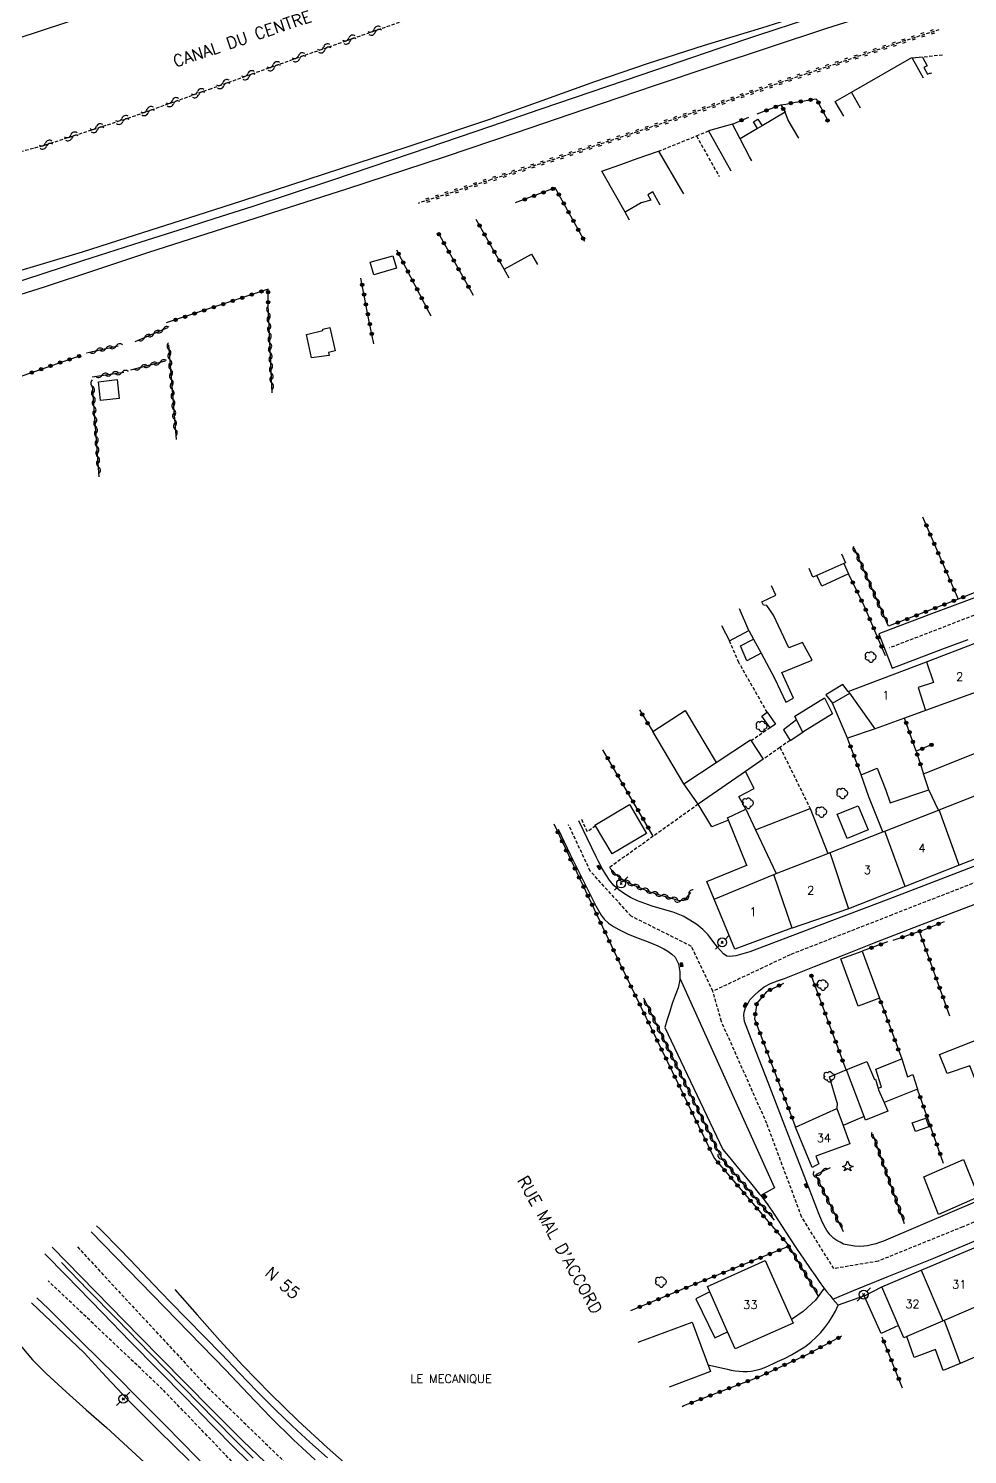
# Model space of a CAD drawing. Header units: millimetres. Extents: x 132999 to 134001, y 129000 to 130000.
# Drawn here: x 133142.1 to 133282.4, y 129439.9 to 129652.9 of the extents above; entities that cross this region are included whole.
import ezdxf
from ezdxf.enums import TextEntityAlignment as Align

# ---------------------------------------------------------------- set-up
doc = ezdxf.new("R2010")
doc.units = ezdxf.units.MM
doc.linetypes.add('DASHED', pattern=[0.75, 0.5, -0.25])
doc.layers.get('0').update_dxf_attribs({"linetype": 'CONTINUOUS'})
for name, color, linetype in [('W0001', 6, 'DASHED'), ('W0006', 2, 'CONTINUOUS'), ('W0008', 7, 'CONTINUOUS'), ('W0010', 4, 'CONTINUOUS'), ('W0014', 7, 'CONTINUOUS'), ('W0017', 7, 'CONTINUOUS'), ('W0071', 7, 'CONTINUOUS'), ('W0101', 7, 'CONTINUOUS'), ('W0104', 1, 'CONTINUOUS'), ('W0105', 7, 'CONTINUOUS'), ('W0112', 1, 'DASHED'), ('W0211', 2, 'CONTINUOUS'), ('W0214', 2, 'CONTINUOUS'), ('W0220', 5, 'DASHED'), ('W0300', 7, 'CONTINUOUS'), ('W0303', 7, 'CONTINUOUS'), ('W0310', 3, 'CONTINUOUS'), ('W0323', 7, 'CONTINUOUS'), ('W0401', 7, 'CONTINUOUS'), ('W0473', 7, 'CONTINUOUS'), ('W0500', 5, 'DASHED'), ('W0510', 5, 'CONTINUOUS'), ('W0982', 7, 'CONTINUOUS'), ('W0985', 4, 'CONTINUOUS'), ('W0989', 7, 'CONTINUOUS'), ('W0990', 7, 'CONTINUOUS'), ('W0991', 7, 'CONTINUOUS'), ('W1102', 7, 'CONTINUOUS')]:
    doc.layers.add(name, color=color, linetype=linetype)
doc.styles.get("Standard").update_dxf_attribs({"font": 'romans.shx', "width": 0.85})

# ---------------------------------------------------------------- blocks, each defined once
blk = doc.blocks.new('T300')
for p, q in [((-0.8, 0.51), (-0.86, 0.34)), ((-0.86, 0.34), (-0.86, 0.17)), ((-0.86, 0.17), (-0.74, 0.06)), ((-0.69, 0.63), (-0.8, 0.51)), ((-0.8, -0.06), (-0.74, 0.06)), ((-0.74, 0.06), (-0.69, 0.11)), ((-0.57, 0.69), (-0.69, 0.63)), ((-0.46, 0.69), (-0.57, 0.69)), ((-0.29, 0.63), (-0.46, 0.69)), ((-0.29, 0.63), (-0.17, 0.74)), ((-0.23, 0.57), (-0.29, 0.63)), ((-0.17, 0.74), (-0.06, 0.8)), ((-0.06, 0.8), (0.06, 0.8)), ((0.06, 0.8), (0.23, 0.74)), ((0.23, 0.74), (0.34, 0.63)), ((0.34, 0.63), (0.4, 0.51)), ((0.46, 0.46), (0.34, 0.46)), ((0.4, 0.51), (0.4, 0.46)), ((0.57, 0.4), (0.46, 0.46)), ((0.57, 0.4), (0.69, 0.29)), ((0.69, 0.29), (0.74, 0.17)), ((0.74, 0.06), (0.69, -0.17)), ((0.74, 0.17), (0.74, 0.06)), ((-0.8, -0.17), (-0.8, -0.06)), ((-0.8, -0.23), (-0.8, -0.17)), ((-0.74, -0.34), (-0.8, -0.23)), ((-0.69, -0.4), (-0.74, -0.34)), ((-0.51, -0.46), (-0.69, -0.4)), ((-0.4, -0.46), (-0.51, -0.46)), ((-0.4, -0.46), (-0.34, -0.46)), ((-0.34, -0.46), (-0.34, -0.4)), ((-0.34, -0.51), (-0.34, -0.46)), ((-0.29, -0.63), (-0.34, -0.51)), ((-0.17, -0.74), (-0.29, -0.63)), ((-0.06, -0.8), (-0.17, -0.74)), ((0.06, -0.8), (-0.06, -0.8)), ((0.17, -0.74), (0.06, -0.8)), ((0.23, -0.69), (0.17, -0.74)), ((0.29, -0.46), (0.23, -0.46)), ((0.29, -0.63), (0.23, -0.69)), ((0.46, -0.4), (0.29, -0.46)), ((0.34, -0.51), (0.29, -0.63)), ((0.34, -0.51), (0.34, -0.46)), ((0.57, -0.34), (0.46, -0.4)), ((0.63, -0.29), (0.57, -0.34)), ((0.69, -0.17), (0.63, -0.29))]:
    blk.add_line(p, q)
blk = doc.blocks.new('T401')
for p, q in [((-0.3, 0.3), (0, 0.3)), ((-0.3, -0.25), (-0.3, 0.3)), ((-0.3, 0.15), (0, 0.15)), ((-0.3, 0), (0, 0)), ((0, 0.3), (0, -0.25)), ((-0.3, -0.15), (0, -0.15)), ((-0.3, -0.25), (-0.3, -0.3)), ((-0.3, -0.3), (0, -0.3)), ((0, -0.3), (0, -0.25))]:
    blk.add_line(p, q)
blk = doc.blocks.new('T473')
for p, q in [((-0.166667, 0.166667), (0.166667, -0.166667)), ((-0.166667, -0.166667), (0.166667, 0.166667)), ((0.500001, 0.500001), (1.000002, 1.000002)), ((-1.000002, -1.000002), (-0.500001, -0.500001))]:
    blk.add_line(p, q)
blk.add_ellipse((0, 0), major_axis=(0.471405, 0.471405), ratio=1, start_param=5.4977871438, end_param=11.780972451)
blk = doc.blocks.new('T303')
for p, q in [((-0.77, 0), (-0.28, 0.21)), ((-0.28, -0.21), (-0.77, 0)), ((-0.28, 0.21), (0, 0.83)), ((0, 0.83), (0.28, 0.21)), ((0.28, 0.21), (0.83, 0)), ((0.83, 0), (0.28, -0.21)), ((-0.49, -0.63), (-0.28, -0.21)), ((0, -0.35), (-0.49, -0.63)), ((0.56, -0.63), (0, -0.35)), ((0.28, -0.21), (0.56, -0.63))]:
    blk.add_line(p, q)
blk = doc.blocks.new('t323o')
at = {"color": 0, "linetype": 'Continuous'}
for radius in [0.25, 0.15]:
    blk.add_circle((0, 0), radius, dxfattribs=at)
blk = doc.blocks.new('t310o')
at = {"color": 0, "linetype": 'Continuous'}
for centre, start, end in [((-0.5, 0.38), 216.8699, 323.1304), ((0.5, -0.37), 36.8699, 143.1303)]:
    blk.add_arc(centre, 0.625, start, end, dxfattribs=at)
blk = doc.blocks.new('t220o')
at = {"color": 0, "linetype": 'Continuous'}
for p, q in [((-0.25, 0.25), (0.25, 0.25)), ((-0.25, -0.25), (0.25, -0.25))]:
    blk.add_line(p, q, dxfattribs=at)
blk = doc.blocks.new('t500o')
at = {"color": 0, "linetype": 'Continuous'}
for centre, start, end in [((-0.5, 0.625), 216.8699, 323.1301), ((0.5, -0.125), 36.8699, 143.1301), ((0.5, -0.625), 36.8699, 143.1301), ((-0.5, 0.125), 216.8699, 323.1301)]:
    blk.add_arc(centre, 0.625, start, end, dxfattribs=at)

msp = doc.modelspace()

# ---------------------------------------------------------------- linework, layer by layer
at = {"layer": 'W0001'}
for points in [[(133371.4, 129597.35), (133357.99, 129592.93), (133339.47, 129585.73), (133321.03, 129578.82), (133300.24, 129571.32), (133284.82, 129565.77), (133270.79, 129560.37)], [(133384.31, 129563.54), (133387.39, 129553.73), (133393.66, 129540.85), (133397.78, 129530.59), (133399.16, 129523.84), (133387.68, 129519.01), (133373.71, 129513.17), (133359.01, 129506.73), (133344.77, 129501.01), (133329.25, 129494.29), (133314.97, 129488.15), (133298.6, 129480.98), (133281.74, 129473.88), (133269.08, 129468.74), (133262.48, 129467.63), (133257.66, 129475.37), (133252.46, 129489.32), (133245.67, 129504.57), (133244.41, 129509.08)], [(133384.31, 129563.54), (133372.57, 129559.21), (133357.62, 129553.65), (133343.59, 129548.8), (133327.34, 129542.24), (133310.8, 129535.71), (133293.67, 129529.25), (133271.19, 129520.49), (133255.96, 129514.53), (133244.41, 129509.08)], [(133244.41, 129509.08), (133241.2, 129515.78), (133232.19, 129520.29), (133226.08, 129527.02), (133222.84, 129533.93)], [(133149.44, 129470.88), (133168.9, 129449.9), (133180.83, 129438.32), (133192.31, 129428.54), (133204.34, 129419.78), (133219.14, 129410.99), (133236.37, 129404.1), (133251, 129400.64), (133265.7, 129398.95), (133278.73, 129398.93), (133291.57, 129400.65), (133304.94, 129404.19), (133318.17, 129408.01), (133331.63, 129412.88), (133344.14, 129418.3), (133358.28, 129424.93), (133373.15, 129432), (133386.26, 129438.42), (133399.41, 129445.91), (133412.27, 129455.38), (133421.73, 129465.52)], [(133435.68, 129438.39), (133416.85, 129437.93), (133401.22, 129435.07), (133385.8, 129430.55), (133370.75, 129424.34), (133353.95, 129416.98), (133337.53, 129409.79), (133320.55, 129403.26), (133305.23, 129398.5), (133290.02, 129394.95), (133275.74, 129393.84), (133259.85, 129394.37), (133242.09, 129397.31), (133226.23, 129402.36), (133212.29, 129408.81), (133197.94, 129417.82), (133185.97, 129427.02), (133172.5, 129438.84), (133162.16, 129449.6), (133145.06, 129465.81)]]:
    msp.add_lwpolyline(points, dxfattribs=at)
at = {"layer": 'W0006'}
for points in [[(133239.46, 129511.03), (133253.63, 129479.69)], [(133253.63, 129479.69), (133251.55, 129478.56)]]:
    msp.add_lwpolyline(points, dxfattribs=at)
at = {"layer": 'W0008'}
for points in [[(133362.5, 129597.43), (133356.47, 129595.18), (133350.45, 129592.93), (133348.09, 129592.04), (133344.52, 129590.71), (133344.42, 129590.67), (133336.36, 129587.63), (133328.3, 129584.59), (133320.24, 129581.56), (133312.79, 129578.79), (133309.83, 129577.69), (133307.06, 129576.66), (133305.33, 129576.02), (133297.88, 129573.25), (133290.95, 129570.65), (133284.02, 129568.05), (133277.09, 129565.45)], [(133277.09, 129565.45), (133270.91, 129563.14), (133269.18, 129562.49)], [(133269.18, 129562.49), (133271.19, 129557.36)], [(133258.11, 129512.18), (133259.57, 129512.76), (133264.02, 129514.54), (133268.48, 129516.3), (133274.43, 129518.6), (133280.4, 129520.87), (133286.36, 129523.15), (133292.54, 129525.51), (133298.72, 129527.88), (133304.9, 129530.25), (133310.27, 129532.31), (133315.63, 129534.37), (133321, 129536.44), (133329.1, 129539.61), (133337.19, 129542.78), (133345.3, 129545.93), (133350.54, 129547.91), (133355.78, 129549.88), (133361.02, 129551.86), (133367.48, 129554.34), (133373.94, 129556.83), (133380.4, 129559.32)], [(133221.3, 129533.29), (133221.3, 129533.29), (133223.09, 129529.53), (133226.92, 129521.82)], [(133392.71, 129523.56), (133386.53, 129521), (133380.35, 129518.45), (133374.17, 129515.88), (133361.96, 129510.73), (133349.77, 129505.52), (133337.58, 129500.32), (133325.99, 129495.48), (133314.39, 129490.63), (133302.81, 129485.77), (133291.84, 129481.11), (133280.88, 129476.44), (133269.92, 129471.76), (133269.32, 129471.56), (133268.73, 129471.36), (133268.12, 129471.19), (133267.53, 129471.06), (133266.94, 129470.97), (133266.35, 129470.92), (133265.54, 129470.99), (133264.73, 129471.15), (133263.92, 129471.31)], [(133226.92, 129521.82), (133227.31, 129521.13), (133227.7, 129520.45), (133228.17, 129519.83), (133228.82, 129519.24), (133229.57, 129518.75), (133230.33, 129518.29), (133231.62, 129517.65), (133232.98, 129517.13), (133234.33, 129516.6), (133235.25, 129516.24), (133236.18, 129515.87), (133237.06, 129515.43), (133237.68, 129515.06), (133238.28, 129514.64), (133238.77, 129514.15), (133239.25, 129513.15), (133239.45, 129511.97), (133239.46, 129511.03), (133239.46, 129510.79), (133239.23, 129509.6), (133238.78, 129508.42), (133238.34, 129507.23), (133237.96, 129506.04), (133237.59, 129504.85), (133237.21, 129503.66)], [(133249.94, 129507.8), (133250.62, 129508.48), (133251.3, 129509.16), (133252.04, 129509.75), (133253.02, 129510.24), (133254.07, 129510.62), (133255.12, 129510.99)], [(133255.12, 129510.99), (133258.08, 129512.17)], [(133237.21, 129503.66), (133245.88, 129485.44)], [(133245.88, 129485.44), (133246.93, 129484.18), (133247.98, 129482.91), (133249.03, 129481.65), (133250.21, 129480.21), (133251.39, 129478.76), (133251.55, 129478.56), (133252.52, 129477.29), (133253.66, 129475.62), (133254.74, 129473.92), (133255.84, 129472.22), (133256.9, 129470.64), (133257.97, 129469.06), (133259.05, 129467.49), (133259.67, 129466.59), (133260.29, 129465.7), (133260.93, 129464.81), (133261.39, 129464.23), (133261.86, 129463.65), (133262.33, 129463.07)], [(133184.98, 129439.05), (133181.71, 129442.05), (133178.28, 129445.45), (133174.96, 129448.95), (133171.64, 129452.44), (133151.49, 129473.11)], [(133177.08, 129436.85), (133173.21, 129440.58), (133169.44, 129444.41), (133165.68, 129448.26), (133161.5, 129452.5), (133157.33, 129456.75), (133153.17, 129461.01), (133147.75, 129466.59), (133144.58, 129469.85)], [(133145.65, 129470.83), (133152.12, 129464.22), (133158.72, 129457.49), (133165.32, 129450.75), (133169.73, 129446.33), (133174.14, 129441.92), (133178.65, 129437.62)], [(133143.39, 129463.28), (133145.1, 129461.63), (133150.12, 129456.67), (133155.15, 129451.7), (133158.58, 129448.24), (133162, 129444.77), (133165.43, 129441.32), (133168.5, 129438.18)]]:
    msp.add_lwpolyline(points, dxfattribs=at)
at = {"layer": 'W0010'}
for points in [[(133186.83, 129439.36), (133184.18, 129441.71), (133181.58, 129444.12), (133179.02, 129446.56), (133176.3, 129449.3), (133173.62, 129452.08), (133170.95, 129454.86), (133168.39, 129457.47), (133165.83, 129460.08), (133163.28, 129462.69), (133160.8, 129465.28), (133158.34, 129467.88), (133155.86, 129470.46), (133152.82, 129473.53), (133152.31, 129474.02)], [(133147.07, 129468.53), (133147.07, 129468.53), (133151.02, 129464.49), (133155.37, 129460.05), (133160.28, 129455.01), (133165.2, 129449.96), (133170.14, 129444.95), (133172.92, 129442.12), (133175.71, 129439.3)]]:
    msp.add_lwpolyline(points, dxfattribs=at)
at = {"layer": 'W0014'}
for points in [[(133378.39, 129564.25), (133360.85, 129557.6), (133343.3, 129550.95), (133325.78, 129544.24), (133310.87, 129538.44), (133295.98, 129532.6), (133281.07, 129526.81), (133270.69, 129522.84), (133260.3, 129518.9), (133249.9, 129514.96), (133247.82, 129514.35)], [(133271.19, 129557.36), (133274.98, 129558.79), (133278.77, 129560.22), (133282.55, 129561.65)], [(133226.97, 129529.15), (133224.38, 129534.56)], [(133247.82, 129514.35), (133247.36, 129514.32), (133246.91, 129514.28), (133246.49, 129514.33), (133245.97, 129514.65), (133245.53, 129515.15), (133245.1, 129515.66), (133244.37, 129516.55), (133243.68, 129517.48), (133242.92, 129518.32), (133241.99, 129519.06), (133240.98, 129519.7), (133239.94, 129520.27), (133238.45, 129520.87), (133236.89, 129521.32), (133235.35, 129521.81), (133234.24, 129522.19), (133233.13, 129522.6), (133232.08, 129523.1), (133231.2, 129523.62), (133230.37, 129524.22), (133229.61, 129524.89), (133228.96, 129525.68), (133228.39, 129526.54), (133227.87, 129527.43), (133227.56, 129528), (133227.27, 129528.57), (133226.97, 129529.15)], [(133263.92, 129471.31), (133263.42, 129471.57), (133262.92, 129471.84), (133262.46, 129472.15), (133261.92, 129472.7), (133261.45, 129473.34), (133261.04, 129474.01), (133260.61, 129474.86), (133260.27, 129475.74), (133259.92, 129476.63), (133258.08, 129481.39), (133256.23, 129486.15), (133254.39, 129490.91), (133252.64, 129495.46), (133250.89, 129500.01), (133249.14, 129504.56), (133249.09, 129505.02), (133249.04, 129505.49), (133249.06, 129505.94), (133249.26, 129506.58), (133249.6, 129507.19), (133249.94, 129507.8)], [(133262.33, 129463.07), (133263.88, 129463.71), (133265.43, 129464.35), (133266.99, 129464.99), (133270.47, 129466.4), (133273.95, 129467.8), (133277.43, 129469.21), (133284.05, 129471.97)], [(133267.04, 129463.56), (133263.12, 129462.17), (133262.33, 129463.07)]]:
    msp.add_lwpolyline(points, dxfattribs=at)
at = {"layer": 'W0017'}
for points in [[(133261.02, 129464.7), (133259.76, 129462.93), (133257.9, 129461.21), (133256.15, 129460.02)], [(133243.67, 129453.28), (133246.57, 129452.61), (133247.15, 129452.47), (133247.75, 129452.36), (133248.35, 129452.29), (133248.95, 129452.26), (133249.55, 129452.27), (133250.14, 129452.32), (133250.81, 129452.44), (133251.48, 129452.63), (133252.14, 129452.87), (133252.79, 129453.15), (133253.44, 129453.44), (133254.07, 129453.74), (133255.12, 129454.23), (133256.15, 129454.76), (133257.17, 129455.34), (133258.15, 129455.97), (133259.06, 129456.66), (133259.9, 129457.42), (133260.55, 129458.11), (133261.15, 129458.85), (133261.72, 129459.63), (133262.24, 129460.45), (133262.71, 129461.3), (133263.12, 129462.17)]]:
    msp.add_lwpolyline(points, dxfattribs=at)
at = {"layer": 'W0071'}
for points in [[(133276.17, 129660.28), (133276.17, 129660.28), (133258.71, 129654.37), (133258.71, 129654.37), (133251.09, 129651.89), (133245.27, 129649.92), (133239.45, 129647.92), (133233.64, 129645.93), (133226.16, 129643.38), (133218.67, 129640.84), (133211.19, 129638.29), (133199.31, 129634.26), (133187.43, 129630.23), (133175.52, 129626.29), (133169.98, 129624.52), (133164.44, 129622.76), (133158.9, 129621.01), (133150.22, 129618.2), (133141.54, 129615.38), (133132.82, 129612.72), (133127.92, 129611.35), (133123, 129610.02), (133118.09, 129608.69)], [(133119.13, 129606.84), (133124.99, 129608.49), (133130.86, 129610.15), (133136.7, 129611.87), (133144.53, 129614.34), (133152.32, 129616.91), (133160.11, 129619.48), (133174.9, 129624.23), (133189.7, 129628.96), (133204.46, 129633.79), (133214.88, 129637.31), (133225.29, 129640.88), (133235.7, 129644.42), (133244.27, 129647.28), (133252.86, 129650.12), (133261.43, 129652.98), (133261.43, 129652.98), (133276.82, 129657.85), (133276.82, 129657.85)]]:
    msp.add_lwpolyline(points, dxfattribs=at)
at = {"layer": 'W0101'}
for points in [[(133276.3, 129558.31), (133283.82, 129561.16)], [(133264.64, 129553.88), (133276.3, 129558.31)], [(133268.63, 129548.29), (133264.85, 129553.59), (133264.64, 129553.88)], [(133285.96, 129554.56), (133276.15, 129551.01)], [(133276.15, 129551.01), (133273.05, 129549.89), (133268.63, 129548.29)], [(133278.23, 129536.19), (133285.17, 129538.9), (133286.32, 129539.34)], [(133270.12, 129533.01), (133278.1, 129536.14), (133278.23, 129536.19)], [(133261.87, 129529.79), (133261.83, 129529.77), (133269.78, 129532.88), (133270.12, 129533.01)], [(133253.5, 129526.53), (133253.5, 129526.53), (133253.85, 129526.67), (133261.57, 129529.67), (133261.87, 129529.79)], [(133289.26, 129531.06), (133289.16, 129531.02), (133281.22, 129527.9)], [(133281.22, 129527.9), (133273.13, 129524.73)], [(133244.58, 129522.84), (133253.5, 129526.53)], [(133273.13, 129524.73), (133264.65, 129521.4), (133264.65, 129521.4)], [(133256.26, 129518.52), (133256.15, 129518.48), (133256.14, 129518.51), (133247.69, 129515.35), (133244.58, 129522.84)], [(133264.65, 129521.4), (133264.66, 129521.4), (133256.26, 129518.52)], [(133259.22, 129482.75), (133256.76, 129488.79), (133262.92, 129491.57), (133263.86, 129489.04), (133264.87, 129486.3), (133259.8, 129484.42), (133260.23, 129483.27)], [(133260.23, 129483.27), (133259.22, 129482.75)], [(133275.53, 129467.39), (133283.46, 129470.74)], [(133269.66, 129464.9), (133275.53, 129467.39)], [(133278.78, 129459.82), (133278.7, 129459.79), (133273.36, 129457.49), (133272.92, 129457.31), (133272.14, 129459.12), (133269.66, 129464.9)], [(133286.93, 129463.32), (133278.94, 129459.89), (133278.78, 129459.82)]]:
    msp.add_lwpolyline(points, dxfattribs=at)
msp.add_lwpolyline([(133252.23, 129468.83), (133256.4, 129459.48), (133247.75, 129455.63), (133246.6, 129458.2), (133243.96, 129464.15), (133243.59, 129464.98)], close=True, dxfattribs=at)
at = {"layer": 'W0104'}
for points in [[(133263.96, 129639.81), (133262.69, 129642.03), (133265.1, 129643.41), (133274.12, 129648.57), (133274.18, 129648.48), (133275.84, 129645.56)], [(133275.75, 129648.62), (133274.18, 129648.48)], [(133275.75, 129648.62), (133276.41, 129647.35), (133275.94, 129647.11), (133276.48, 129646.07), (133276.92, 129646.3), (133277.01, 129646.13)], [(133266.44, 129641.01), (133265.1, 129643.41)], [(133257.22, 129636.55), (133255.65, 129639.24), (133255.72, 129639.06), (133255.21, 129640.4), (133251.75, 129638.38), (133251.07, 129637.98), (133248.46, 129636.45)], [(133250.22, 129633.16), (133249.88, 129633.76), (133248.46, 129636.45), (133247.32, 129638.6), (133243.74, 129637.62), (133247.08, 129631.64)], [(133236.5, 129626.52), (133235.43, 129628.51), (133234.67, 129628.08), (133235.12, 129627.28), (133233.67, 129626.85), (133233.67, 129626.85), (133231.27, 129625.49), (133230.04, 129627.65), (133230.04, 129627.65), (133227.8, 129631.62), (133230.67, 129632.62), (133233.07, 129633.47), (133236.28, 129634.57), (133239.73, 129628.73), (133240.02, 129628.22)], [(133213.96, 129615.61), (133213.22, 129616.94), (133217.3, 129619.21), (133218.17, 129617.65)], [(133263.62, 129574.44), (133264.2, 129573.06), (133263.98, 129572.96), (133259.94, 129571.21), (133259.35, 129570.95), (133258.79, 129572.24)], [(133263.98, 129572.96), (133264.68, 129571.43), (133260.66, 129569.62), (133259.94, 129571.21)], [(133251.73, 129567.27), (133253.81, 129568.26), (133253.14, 129569.66)], [(133245.67, 129563.7), (133246.86, 129561.42), (133249.78, 129562.95), (133248.38, 129566.23)], [(133249.78, 129562.95), (133250.46, 129561.69), (133251.61, 129559.57), (133253.63, 129555.86), (133255.3, 129552.25), (133256.47, 129552.88), (133254.7, 129556.68), (133259.24, 129558.52), (133257.79, 129561.19), (133255.74, 129560.36), (133253.46, 129565.27), (133252.47, 129566.7), (133251.97, 129566.75), (133251.73, 129567.27)], [(133251.61, 129559.57), (133249.47, 129558.43), (133248.55, 129560.67), (133250.46, 129561.69)], [(133264.64, 129553.88), (133263.81, 129554.93), (133261.28, 129553.37), (133262.28, 129552.12)], [(133268.63, 129548.29), (133264.5, 129546.89), (133262.28, 129552.12), (133264.85, 129553.59)], [(133240.08, 129540.08), (133235.45, 129547.88), (133240.26, 129551.01), (133244.88, 129543.23)], [(133256.92, 129549.63), (133254.93, 129548.14), (133255.93, 129546.55), (133257.84, 129547.76)], [(133269.78, 129532.88), (133267.7, 129538.13), (133266.55, 129541.43), (133268.95, 129542.39), (133270.25, 129539.1), (133270.89, 129537.21), (133276.67, 129539.16), (133275.86, 129541.57), (133284.25, 129544.9), (133284.64, 129543.68), (133284.64, 129543.67), (133286.32, 129539.34)], [(133249.31, 129536.26), (133248.29, 129538.17), (133250.58, 129539.39), (133249.26, 129541.89)], [(133278.1, 129536.14), (133276.67, 129539.16)], [(133246.71, 129534.64), (133244.24, 129533.65), (133242.2, 129537.01)], [(133244.58, 129522.84), (133243.51, 129525.46), (133249.46, 129527.89), (133249.48, 129527.85), (133246.71, 129534.64), (133246.58, 129534.96), (133249.31, 129536.26), (133250.76, 129533.19), (133253.85, 129526.67)], [(133250.76, 129533.19), (133258.94, 129536.39), (133261.57, 129529.67)], [(133296.01, 129503.56), (133296.26, 129502.87), (133291.11, 129501.01), (133291.38, 129500.26), (133288.17, 129498.85), (133287.67, 129499.98), (133285.97, 129499.37), (133286.68, 129497.39), (133283.57, 129496.03), (133282.82, 129497.92), (133279.39, 129496.77), (133278.27, 129499.63), (133284.86, 129502.21), (133284.14, 129503.95), (133287.14, 129505.17), (133289.42, 129505.76), (133292.78, 129506.78), (133293.86, 129503.91), (133295.58, 129504.66)], [(133262.98, 129492.38), (133261.83, 129496.3), (133264.31, 129497.32), (133267.43, 129498.6), (133268.54, 129495.91), (133268.7, 129495.96), (133269.11, 129494.53), (133269.17, 129494.35), (133270.01, 129492.46)], [(133269.61, 129494.74), (133268.77, 129497.42), (133272.62, 129498.98), (133273.47, 129496.29), (133274.29, 129496.62), (133274.97, 129494.47), (133270.01, 129492.46), (133270.53, 129491.17), (133267.22, 129489.83), (133267.01, 129490.35), (133265.37, 129489.69)], [(133267.01, 129490.35), (133264.39, 129497.35)], [(133269.61, 129494.74), (133269.11, 129494.53)], [(133262.98, 129492.38), (133262.92, 129491.57)], [(133265.37, 129489.69), (133263.86, 129489.04)], [(133243.96, 129464.15), (133241.83, 129463.12), (133244.68, 129457.27), (133246.6, 129458.2)], [(133272.14, 129459.12), (133269.53, 129457.96), (133267.07, 129463.49), (133267.04, 129463.56), (133269.66, 129464.9)], [(133286.93, 129463.32), (133288.22, 129460.68), (133288.06, 129460.61), (133286.61, 129459.9), (133284.64, 129458.94), (133286.11, 129455.48), (133281.36, 129453.48), (133278.83, 129452.4), (133277.69, 129455.54), (133274.49, 129454.38), (133273.36, 129457.49)], [(133233.25, 129456.63), (133241.3, 129459.64)], [(133241.3, 129459.64), (133244.05, 129452.25), (133237.85, 129449.94)], [(133278.94, 129459.89), (133279.94, 129457.24), (133281.36, 129453.48)]]:
    msp.add_lwpolyline(points, dxfattribs=at)
for points in [[(133197.1, 129617.12), (133193.74, 129616.13), (133193.19, 129617.98), (133196.55, 129618.97)], [(133184.44, 129603.71), (133183.65, 129607.22), (133186.13, 129607.78), (133186.1, 129608.01), (133187.18, 129608.25), (133187.96, 129604.74), (133186.97, 129604.52), (133187.07, 129604.06)], [(133155.7, 129597.63), (133152.91, 129597.32), (133152.59, 129600.15), (133155.38, 129600.46)], [(133262.27, 129550.54), (133257.84, 129547.76), (133256.92, 129549.63), (133256.66, 129550.15), (133261.09, 129552.93)], [(133251.93, 129543.74), (133249.26, 129541.89), (133242.2, 129537.01), (133240.08, 129540.08), (133244.88, 129543.23), (133250.04, 129546.62), (133250.12, 129546.49)], [(133229.33, 129529.59), (133226.84, 129533.8), (133226.77, 129533.91), (133231.93, 129536.97), (133232.02, 129536.81), (133234.49, 129532.65)], [(133264.46, 129531.9), (133262.99, 129535.52), (133266.12, 129536.79), (133267.59, 129533.18)], [(133263.5, 129513.9), (133266.69, 129515.08), (133269.28, 129508.05), (133266.09, 129506.87)], [(133276.21, 129490.12), (133276.67, 129488.82), (133274.66, 129488.1), (133274.2, 129489.4)], [(133281.85, 129483.96), (133284.08, 129478.36), (133278.14, 129475.74), (133275.92, 129481.33)]]:
    msp.add_lwpolyline(points, close=True, dxfattribs=at)
at = {"layer": 'W0105'}
msp.add_lwpolyline([(133251.07, 129637.98), (133250.45, 129638.96), (133251.13, 129639.38), (133251.75, 129638.38)], dxfattribs=at)
msp.add_lwpolyline([(133253.77, 129549), (133252.97, 129548.44), (133251.73, 129550.18), (133252.52, 129550.75)], close=True, dxfattribs=at)
at = {"layer": 'W0112'}
for points in [[(133278.69, 129648.95), (133275.75, 129648.62)], [(133236.28, 129634.57), (133241.94, 129636.87), (133243.74, 129637.62)], [(133241.94, 129636.87), (133245.34, 129630.8)], [(133252.52, 129550.75), (133248.27, 129558.2), (133246.86, 129561.42)], [(133252.97, 129548.44), (133250.12, 129546.49)], [(133255.93, 129546.55), (133254.43, 129545.5), (133251.93, 129543.74)], [(133254.43, 129545.5), (133258.94, 129536.39)], [(133242.2, 129537.01), (133235.5, 129532.23), (133228.97, 129527.58)], [(133226.84, 129533.8), (133225.64, 129532.9), (133224.71, 129534.92)]]:
    msp.add_lwpolyline(points, dxfattribs=at)
at = {"layer": 'W0211'}
for points in [[(133163.99, 129464.52), (133167.34, 129460.72), (133170.7, 129456.91), (133174.14, 129453.17), (133178.24, 129448.98), (133182.45, 129444.88), (133186.76, 129440.9), (133191.46, 129436.8), (133196.28, 129432.83), (133201.22, 129429.02), (133206.1, 129425.37), (133211.09, 129421.88), (133216.32, 129418.83), (133220.35, 129417.04), (133224.5, 129415.48), (133228.65, 129413.93)], [(133138.18, 129459.4), (133138.18, 129459.4), (133142.72, 129454.01), (133144.78, 129451.99), (133147.74, 129449.24), (133150.77, 129446.56), (133153.8, 129443.88), (133157.55, 129440.43), (133161.29, 129436.97), (133165.1, 129433.58), (133168.02, 129431.09), (133170.98, 129428.63), (133174, 129426.26), (133177.59, 129423.69), (133181.27, 129421.22), (133184.92, 129418.71), (133187.64, 129416.75), (133190.35, 129414.76), (133193.06, 129412.77)]]:
    msp.add_lwpolyline(points, dxfattribs=at)
at = {"layer": 'W0214'}
msp.add_lwpolyline([(133166.13, 129438.98), (133161.55, 129443.45), (133157.04, 129447.99), (133153.72, 129451.49), (133150.44, 129455.03), (133150.44, 129455.03), (133142.57, 129462.51), (133142.57, 129462.51)], dxfattribs=at)
at = {"layer": 'W0220'}
msp.add_lwpolyline([(133278.18, 129652.72), (133272.19, 129650.78), (133263.45, 129647.85), (133254.71, 129644.91), (133247.52, 129642.43), (133240.33, 129639.94), (133233.13, 129637.49), (133222.21, 129633.87), (133211.28, 129630.33), (133200.34, 129626.79)], dxfattribs=at)
at = {"layer": 'W0310'}
for points in [[(133178.55, 129598.46), (133177.94, 129611.6)], [(133158.08, 129606.15), (133162.97, 129608.22)], [(133150.8, 129604.45), (133155.55, 129605.52)], [(133163.06, 129605.66), (133164.19, 129591.51)], [(133157.44, 129601.9), (133162.61, 129603.25)], [(133151.62, 129600.89), (133156.38, 129601.56)], [(133152.7, 129585.95), (133151.71, 129599.51)], [(133270.62, 129563.61), (133265.5, 129575.3)], [(133228.97, 129527.58), (133229.35, 129527.14), (133229.72, 129526.71), (133230.13, 129526.31), (133231.18, 129525.58), (133232.35, 129525.02), (133233.55, 129524.52), (133234.98, 129523.95), (133236.43, 129523.46), (133237.92, 129523.07), (133238.64, 129522.85), (133239.36, 129522.65), (133240.01, 129522.69), (133240.4, 129522.97), (133240.76, 129523.39), (133241.11, 129523.81)], [(133253.61, 129474.86), (133245.73, 129484.09), (133234.07, 129508.02)], [(133273.04, 129474.33), (133268.29, 129487.71)], [(133261.91, 129482.67), (133259.72, 129481.63), (133263.88, 129473.17)], [(133260.19, 129463.53), (133255.79, 129470.98)]]:
    msp.add_lwpolyline(points, dxfattribs=at)
at = {"layer": 'W0323'}
for points in [[(133254.57, 129641.49), (133255.3, 129641.63), (133256.04, 129641.77), (133256.77, 129641.9), (133257.8, 129642.08), (133258.83, 129642.24), (133259.86, 129642.4), (133261.57, 129639.16)], [(133251, 129640.16), (133254.57, 129641.49), (133255.21, 129640.4)], [(133247.32, 129638.6), (133249.76, 129639.65)], [(133225.25, 129621.07), (133220.84, 129629.09), (133214.87, 129626.85)], [(133231.92, 129624.3), (133231.27, 129625.49)], [(133213.22, 129616.94), (133209.03, 129624.38)], [(133208.62, 129613.02), (133203.39, 129622.32)], [(133202.3, 129609.96), (133202.02, 129610.46), (133197.18, 129619.78)], [(133193.71, 129605.8), (133193.01, 129609.4), (133191.81, 129615.6)], [(133177.93, 129611.64), (133177.93, 129613.96), (133162.69, 129608.92)], [(133149.85, 129604.03), (133136.94, 129599.54)], [(133275.74, 129579.98), (133281.04, 129567.65)], [(133270.22, 129559.18), (133266.99, 129566.66), (133264.68, 129571.43)], [(133283.96, 129568.78), (133281.04, 129567.65), (133270.62, 129563.61)], [(133233.41, 129551.12), (133235.45, 129547.88)], [(133274.79, 129544.93), (133273.05, 129549.89)], [(133266.55, 129541.43), (133264.5, 129546.89)], [(133235.5, 129532.23), (133227.98, 129545.12)], [(133277.29, 129545.98), (133274.79, 129544.93), (133275.86, 129541.57)], [(133220.61, 129534.11), (133230.51, 129513.21), (133244.6, 129484.16)], [(133279.8, 129505.34), (133275.29, 129518.01), (133279.01, 129519.5)], [(133275.29, 129518.01), (133271.3, 129516.66)], [(133270.51, 129516.44), (133266.69, 129515.08)], [(133264.31, 129497.32), (133259.04, 129511.65)], [(133254.93, 129510.23), (133252.4, 129509.01), (133250.96, 129507.32), (133250.63, 129504.96), (133256.76, 129488.79)], [(133269.28, 129508.05), (133272.62, 129498.98)], [(133278.88, 129483.36), (133274.97, 129494.47)], [(133244.6, 129484.16), (133255.79, 129470.98), (133239.75, 129464.52), (133232.09, 129461.33)], [(133239.82, 129447.06), (133240.08, 129447.16), (133251.19, 129451.44), (133258.49, 129454.8), (133263.69, 129457.58)], [(133272.74, 129449.76), (133269.72, 129457.38)]]:
    msp.add_lwpolyline(points, dxfattribs=at)
at = {"layer": 'W0500'}
msp.add_lwpolyline([(133113.73, 129627.66), (133124.07, 129630.2), (133134.41, 129632.74), (133144.67, 129635.54), (133156.97, 129639.51), (133169.16, 129643.85), (133181.34, 129648.2), (133192.87, 129652.23), (133204.39, 129656.26), (133215.95, 129660.18), (133227.14, 129663.74), (133238.37, 129667.19), (133249.57, 129670.71), (133263.71, 129675.5), (133265.15, 129676)], dxfattribs=at)
at = {"layer": 'W0510'}
for points in [[(133214.47, 129676), (133205.55, 129673.03), (133194.99, 129669.58), (133184.43, 129666.14), (133173.88, 129662.67), (133162.73, 129658.89), (133151.59, 129655.07), (133140.41, 129651.38), (133131.62, 129648.65), (133122.82, 129646), (133114.01, 129643.35)], [(133118.19, 129610.08), (133128.87, 129613.22), (133139.55, 129616.35), (133150.2, 129619.57), (133158.14, 129622.08), (133166.07, 129624.63), (133174, 129627.19), (133186.36, 129631.22), (133198.72, 129635.26), (133211.05, 129639.39), (133218.91, 129642.16), (133226.76, 129644.98), (133234.63, 129647.7), (133243.16, 129650.42), (133251.72, 129653.03), (133260.25, 129655.71), (133268.21, 129658.37), (133275.9, 129661.12)]]:
    msp.add_lwpolyline(points, dxfattribs=at)
at = {"layer": 'W1102'}
for points in [[(133276.3, 129558.31), (133277.39, 129555.22), (133275.09, 129554.45), (133276.15, 129551.01)], [(133281.22, 129527.9), (133278.23, 129536.19)], [(133273.13, 129524.73), (133270.12, 129533.01)], [(133261.87, 129529.79), (133264.65, 129521.4)], [(133256.26, 129518.52), (133253.5, 129526.53)], [(133275.53, 129467.39), (133278.78, 129459.82)]]:
    msp.add_lwpolyline(points, dxfattribs=at)

# ---------------------------------------------------------------- block references
at = {"layer": 'W0220'}
for p, rotation in [((133271.48, 129650.54), 198.5646659945209), ((133272.9, 129651.01), 197.9553610878571), ((133274.33, 129651.48), 197.9553610878571), ((133275.76, 129651.94), 197.9553610878571), ((133277.18, 129652.4), 197.9553610878571), ((133265.79, 129648.63), 198.5646659945209), ((133267.21, 129649.11), 198.5646659945209), ((133268.63, 129649.59), 198.5646659945209), ((133270.06, 129650.07), 198.5646659945209), ((133260.1, 129646.72), 198.5646659945209), ((133261.52, 129647.2), 198.5646659945209), ((133262.95, 129647.68), 198.5646659945209), ((133264.37, 129648.16), 198.5646659945209), ((133253, 129644.32), 199.0683149833983), ((133254.42, 129644.81), 199.0683149833983), ((133255.84, 129645.29), 198.5646659945209), ((133257.26, 129645.77), 198.5646659945209), ((133258.68, 129646.25), 198.5646659945209), ((133247.33, 129642.36), 199.0754310030545), ((133248.74, 129642.85), 199.0683149833983), ((133250.16, 129643.34), 199.0683149833983), ((133251.58, 129643.83), 199.0683149833983), ((133240.24, 129639.91), 198.8206609266646), ((133241.66, 129640.4), 199.0754310030545), ((133243.07, 129640.89), 199.0754310030545), ((133244.49, 129641.38), 199.0754310030545), ((133245.91, 129641.87), 199.0754310030545), ((133234.56, 129637.97), 198.8206609266646), ((133235.98, 129638.46), 198.8206609266646), ((133237.4, 129638.94), 198.8206609266646), ((133238.82, 129639.43), 198.8206609266646), ((133228.87, 129636.08), 198.308851024853), ((133230.29, 129636.55), 198.308851024853), ((133231.72, 129637.02), 198.308851024853), ((133233.14, 129637.49), 198.8206609266646), ((133221.75, 129633.72), 197.9415890123), ((133223.17, 129634.19), 198.308851024853), ((133224.6, 129634.66), 198.308851024853), ((133226.02, 129635.13), 198.308851024853), ((133227.44, 129635.6), 198.308851024853), ((133214.61, 129631.41), 197.9415890123), ((133216.04, 129631.87), 197.9415890123), ((133217.46, 129632.34), 197.9415890123), ((133218.89, 129632.8), 197.9415890123), ((133220.32, 129633.26), 197.9415890123), ((133208.9, 129629.56), 197.9400537043862), ((133210.33, 129630.03), 197.9400537043862), ((133211.76, 129630.49), 197.9415890123), ((133213.18, 129630.95), 197.9415890123), ((133201.77, 129627.25), 197.9400537043862), ((133203.19, 129627.72), 197.9400537043862), ((133204.62, 129628.18), 197.9400537043862), ((133206.05, 129628.64), 197.9400537043862), ((133207.48, 129629.1), 197.9400537043862)]:
    msp.add_blockref('t220o', p, dxfattribs=dict(at, rotation=rotation))
at = {"layer": 'W0300', "rotation": 359.9999899820874}
for p in [(133268.03, 129558.99), (133251.72, 129548.62), (133249.7, 129537.15), (133263.78, 129538.62), (133260.64, 129535.84), (133260.86, 129509.98), (133261.85, 129496.27), (133236.69, 129465.63)]:
    msp.add_blockref('T300', p, dxfattribs=at)
at = {"layer": 'W0303', "rotation": 359.9999899820874}
msp.add_blockref('T303', (133264.53, 129482.89), dxfattribs=at)
at = {"layer": 'W0310'}
for p, rotation in [((133177.99, 129610.45), 92.685304991203), ((133162.22, 129607.9), 22.96074431478807), ((133178.06, 129608.95), 92.685304991203), ((133178.13, 129607.45), 92.685304991203), ((133159.46, 129606.73), 22.96074431478807), ((133160.84, 129607.32), 22.96074431478807), ((133178.2, 129605.96), 92.685304991203), ((133152.27, 129604.78), 12.78393584373085), ((133153.73, 129605.11), 12.78393584373085), ((133155.19, 129605.44), 12.78393584373085), ((133163.12, 129604.97), 274.5327676585115), ((133163.24, 129603.47), 274.5327676585115), ((133178.27, 129604.46), 92.685304991203), ((133178.34, 129602.96), 92.685304991203), ((133156.08, 129601.51), 7.94099691407573), ((133158.89, 129602.28), 14.6791119389872), ((133160.34, 129602.66), 14.6791119389872), ((133161.79, 129603.04), 14.6791119389872), ((133163.36, 129601.98), 274.5327676585115), ((133178.41, 129601.46), 92.685304991203), ((133151.72, 129599.41), 94.16243020687861), ((133153.11, 129601.1), 7.94099691407573), ((133154.59, 129601.31), 7.94099691407573), ((133163.47, 129600.48), 274.5327676585115), ((133163.59, 129598.98), 274.5327676585115), ((133178.48, 129599.96), 92.685304991203), ((133151.83, 129597.92), 94.16243020687861), ((133163.71, 129597.49), 274.5327676585115), ((133151.94, 129596.42), 94.16243020687861), ((133152.05, 129594.92), 94.16243020687861), ((133163.83, 129595.99), 274.5327676585115), ((133163.95, 129594.5), 274.5327676585115), ((133152.16, 129593.43), 94.16243020687861), ((133164.07, 129593), 274.5327676585115), ((133152.27, 129591.93), 94.16243020687861), ((133152.37, 129590.44), 94.16243020687861), ((133152.48, 129588.94), 94.16243020687861), ((133152.59, 129587.44), 94.16243020687861), ((133265.81, 129574.6), 113.6644789167121), ((133266.41, 129573.22), 113.6644789167121), ((133267.01, 129571.85), 113.6644789167121), ((133267.61, 129570.48), 113.6644789167121), ((133268.22, 129569.1), 113.6644789167121), ((133268.82, 129567.73), 113.6644789167121), ((133269.42, 129566.35), 113.6644789167121), ((133270.02, 129564.98), 113.6644789167121), ((133229.97, 129526.46), 315.1428819475369), ((133231.18, 129525.58), 334.4365899155529), ((133232.54, 129524.94), 337.1940774981206), ((133233.93, 129524.37), 338.2749941018792), ((133235.33, 129523.83), 341.6358157925445), ((133236.76, 129523.38), 345.22028601044), ((133238.2, 129522.99), 342.8187990682996), ((133240.83, 129523.48), 49.67137803606851), ((133239.65, 129522.67), 3.537740225493511), ((133234.62, 129506.89), 115.9750388907571), ((133235.27, 129505.54), 115.9750388907571), ((133235.93, 129504.19), 115.9750388907571), ((133236.59, 129502.84), 115.9750388907571), ((133237.25, 129501.5), 115.9750388907571), ((133237.9, 129500.15), 115.9750388907571), ((133238.56, 129498.8), 115.9750388907571), ((133239.22, 129497.45), 115.9750388907571), ((133239.87, 129496.1), 115.9750388907571), ((133240.53, 129494.75), 115.9750388907571), ((133241.19, 129493.4), 115.9750388907571), ((133241.84, 129492.06), 115.9750388907571), ((133242.5, 129490.71), 115.9750388907571), ((133243.16, 129489.36), 115.9750388907571), ((133243.81, 129488.01), 115.9750388907571), ((133244.47, 129486.66), 115.9750388907571), ((133268.53, 129487.05), 109.5449953992366), ((133245.13, 129485.31), 115.9750388907571), ((133245.81, 129483.98), 130.4845224731248), ((133269.03, 129485.64), 109.5449953992366), ((133269.53, 129484.23), 109.5449953992366), ((133246.79, 129482.84), 130.4845224731248), ((133247.76, 129481.7), 130.4845224731248), ((133260.69, 129482.09), 205.4135853541197), ((133270.03, 129482.81), 109.5449953992366), ((133248.74, 129480.56), 130.4845224731248), ((133259.9, 129481.25), 296.1816711304487), ((133260.57, 129479.9), 296.1816711304487), ((133270.53, 129481.4), 109.5449953992366), ((133271.03, 129479.99), 109.5449953992366), ((133249.71, 129479.42), 130.4845224731248), ((133250.68, 129478.28), 130.4845224731248), ((133261.23, 129478.56), 296.1816711304487), ((133271.54, 129478.57), 109.5449953992366), ((133251.66, 129477.14), 130.4845224731248), ((133252.63, 129476), 130.4845224731248), ((133261.89, 129477.21), 296.1816711304487), ((133262.55, 129475.87), 296.1816711304487), ((133272.04, 129477.16), 109.5449953992366), ((133272.54, 129475.75), 109.5449953992366), ((133263.21, 129474.52), 296.1816711304487), ((133256.37, 129469.99), 120.560295807047), ((133257.14, 129468.7), 120.560295807047), ((133257.9, 129467.41), 120.560295807047), ((133258.66, 129466.11), 120.560295807047), ((133259.43, 129464.82), 120.560295807047)]:
    msp.add_blockref('t310o', p, dxfattribs=dict(at, rotation=rotation))
at = {"layer": 'W0323'}
for p, rotation in [((133257.52, 129642.03), 9.543567153324442), ((133259, 129642.27), 9.038250953497682), ((133252.4, 129640.68), 20.43641896909426), ((133253.81, 129641.21), 20.43641896909426), ((133254.92, 129640.9), 300.4127779399161), ((133256.04, 129641.77), 10.33228368919501), ((133260.16, 129641.85), 297.7257735297337), ((133260.85, 129640.52), 297.7257735297337), ((133248.7, 129639.2), 23.35151482881827), ((133261.55, 129639.19), 297.7257735297337), ((133216.28, 129627.38), 200.5802277506224), ((133217.68, 129627.9), 200.5802277506224), ((133219.09, 129628.43), 200.5802277506224), ((133220.49, 129628.96), 200.5802277506224), ((133221.38, 129628.11), 118.8008082342013), ((133222.11, 129626.79), 118.8008082342013), ((133222.83, 129625.48), 118.8008082342013), ((133209.54, 129623.47), 119.4121810832529), ((133223.55, 129624.16), 118.8008082342013), ((133224.28, 129622.85), 118.8008082342013), ((133203.47, 129622.17), 119.3618236162148), ((133204.2, 129620.86), 119.3618236162148), ((133210.28, 129622.16), 119.4121810832529), ((133211.01, 129620.86), 119.4121810832529), ((133225, 129621.53), 118.8008082342013), ((133197.44, 129619.27), 117.4438267718085), ((133204.94, 129619.56), 119.3618236162148), ((133211.75, 129619.55), 119.4121810832529), ((133198.14, 129617.94), 117.4438267718085), ((133198.83, 129616.61), 117.4438267718085), ((133205.67, 129618.25), 119.3618236162148), ((133206.41, 129616.94), 119.3618236162148), ((133212.49, 129618.24), 119.4121810832529), ((133191.99, 129614.64), 100.9560727193458), ((133199.52, 129615.28), 117.4438267718085), ((133207.15, 129615.63), 119.3618236162148), ((133207.88, 129614.33), 119.3618236162148), ((133172.65, 129612.22), 198.3097135788672), ((133174.08, 129612.69), 198.3097135788672), ((133175.5, 129613.16), 198.3097135788672), ((133176.93, 129613.63), 198.3097135788672), ((133177.93, 129613.52), 90.07408932869019), ((133192.28, 129613.17), 100.9560727193458), ((133200.21, 129613.95), 117.4438267718085), ((133200.9, 129612.61), 117.4438267718085), ((133166.96, 129610.33), 198.3097135788672), ((133168.38, 129610.8), 198.3097135788672), ((133169.81, 129611.27), 198.3097135788672), ((133171.23, 129611.74), 198.3097135788672), ((133177.93, 129612.02), 90.07408932869019), ((133192.56, 129611.69), 100.9560727193458), ((133192.85, 129610.22), 100.9560727193458), ((133201.59, 129611.28), 117.4438267718085), ((133164.11, 129609.39), 198.3097135788672), ((133165.53, 129609.86), 198.3097135788672), ((133193.14, 129608.75), 101.0843996105803), ((133193.42, 129607.28), 101.0843996105803), ((133149.69, 129603.98), 199.2010383756884), ((133144.02, 129602), 199.2010383756884), ((133145.44, 129602.5), 199.2010383756884), ((133146.86, 129602.99), 199.2010383756884), ((133148.27, 129603.48), 199.2010383756884), ((133142.61, 129601.51), 199.2010383756884), ((133276.3, 129578.67), 293.2832267657162), ((133276.89, 129577.3), 293.2832267657162), ((133277.48, 129575.92), 293.2832267657162), ((133278.08, 129574.54), 293.2832267657162), ((133278.67, 129573.16), 293.2832267657162), ((133279.26, 129571.78), 293.2832267657162), ((133265.31, 129570.13), 115.8260099415203), ((133279.86, 129570.41), 293.2832267657162), ((133265.96, 129568.78), 115.8260099415203), ((133266.61, 129567.43), 115.8260099415203), ((133280.45, 129569.03), 293.2832267657162), ((133281.81, 129567.95), 201.2059114539786), ((133267.24, 129566.07), 113.3574730598874), ((133276.22, 129565.78), 201.2197126023486), ((133277.62, 129566.32), 201.2197126023486), ((133279.01, 129566.86), 201.2197126023486), ((133280.41, 129567.41), 201.2197126023486), ((133267.84, 129564.69), 113.3574730598874), ((133268.43, 129563.31), 113.3574730598874), ((133272.02, 129564.15), 201.2197126023486), ((133273.42, 129564.69), 201.2197126023486), ((133274.82, 129565.23), 201.2197126023486), ((133269.03, 129561.94), 113.3574730598874), ((133269.62, 129560.56), 113.3574730598874), ((133233.85, 129550.43), 302.1060353795492), ((133234.65, 129549.15), 302.1060353795492), ((133273.3, 129549.17), 109.4206891755522), ((133273.8, 129547.76), 109.4206891755522), ((133274.29, 129546.34), 109.4206891755522), ((133264.97, 129545.65), 110.5675485482081), ((133265.49, 129544.24), 110.5675485482081), ((133274.95, 129544.43), 287.6747481980367), ((133275.69, 129545.3), 202.7894413069313), ((133277.07, 129545.89), 202.7894413069313), ((133228.7, 129543.89), 120.2764347985504), ((133229.45, 129542.6), 120.2764347985504), ((133266.02, 129542.84), 110.5675485482081), ((133275.41, 129543), 287.6747481980367), ((133230.21, 129541.3), 120.2764347985504), ((133230.96, 129540), 120.2764347985504), ((133231.72, 129538.71), 120.2764347985504), ((133232.48, 129537.41), 120.2764347985504), ((133233.23, 129536.12), 120.2764347985504), ((133233.99, 129534.82), 120.2764347985504), ((133234.75, 129533.53), 120.2764347985504), ((133221.21, 129532.84), 295.3377878316539), ((133221.86, 129531.48), 295.3377878316539), ((133222.5, 129530.12), 295.3377878316539), ((133223.14, 129528.77), 295.3377878316539), ((133223.78, 129527.41), 295.3377878316539), ((133224.42, 129526.06), 295.3377878316539), ((133225.07, 129524.7), 295.3377878316539), ((133225.71, 129523.35), 295.3377878316539), ((133226.35, 129521.99), 295.3377878316539), ((133226.99, 129520.63), 295.3377878316539), ((133227.63, 129519.28), 295.3377878316539), ((133276.72, 129518.59), 21.85180620552451), ((133278.12, 129519.15), 21.85180620552451), ((133228.28, 129517.92), 295.3377878316539), ((133228.92, 129516.57), 295.3377878316539), ((133272.72, 129517.14), 198.7968665148443), ((133274.14, 129517.62), 198.7968665148443), ((133275.33, 129518.03), 21.85180620552451), ((133275.77, 129516.65), 109.6245940055329), ((133229.56, 129515.21), 295.3377878316539), ((133268.1, 129515.58), 199.5769654163467), ((133269.51, 129516.08), 199.5769654163467), ((133276.28, 129515.23), 109.6245940055329), ((133230.2, 129513.86), 295.3377878316539), ((133230.85, 129512.5), 295.8760840033524), ((133276.78, 129513.82), 109.6245940055329), ((133277.28, 129512.41), 109.6245940055329), ((133231.5, 129511.15), 295.8760840033524), ((133254.29, 129509.92), 205.7085940953918), ((133259.13, 129511.4), 110.1674191437348), ((133259.65, 129509.99), 110.1674191437348), ((133277.79, 129510.99), 109.6245940055329), ((133232.16, 129509.8), 295.8760840033524), ((133232.81, 129508.45), 295.8760840033524), ((133251.81, 129508.32), 229.544724473184), ((133252.94, 129509.27), 205.7085940953918), ((133260.17, 129508.58), 110.1674191437348), ((133278.29, 129509.58), 109.6245940055329), ((133278.79, 129508.17), 109.6245940055329), ((133233.47, 129507.11), 295.8760840033524), ((133234.12, 129505.76), 295.8760840033524), ((133250.94, 129507.14), 262.0498909075353), ((133260.69, 129507.17), 110.1674191437348), ((133261.2, 129505.76), 110.1674191437348), ((133269.51, 129507.43), 290.203481611936), ((133270.03, 129506.02), 290.203481611936), ((133279.3, 129506.76), 109.6245940055329), ((133234.78, 129504.41), 295.8760840033524), ((133250.73, 129505.65), 262.0498909075353), ((133250.91, 129504.21), 290.7649931032105), ((133261.72, 129504.36), 110.1674191437348), ((133270.55, 129504.61), 290.203481611936), ((133235.43, 129503.06), 295.8760840033524), ((133236.09, 129501.71), 295.8760840033524), ((133251.45, 129502.81), 290.7649931032105), ((133251.98, 129501.41), 290.7649931032105), ((133262.24, 129502.95), 110.1674191437348), ((133262.75, 129501.54), 110.1674191437348), ((133271.06, 129503.2), 290.203481611936), ((133271.58, 129501.79), 290.203481611936), ((133236.74, 129500.36), 295.8760840033524), ((133252.51, 129500.01), 290.7649931032105), ((133263.27, 129500.13), 110.1674191437348), ((133272.1, 129500.39), 290.203481611936), ((133237.4, 129499.01), 295.8760840033524), ((133238.05, 129497.66), 295.8760840033524), ((133253.04, 129498.6), 290.7649931032105), ((133253.57, 129497.2), 290.7649931032105), ((133263.79, 129498.72), 110.1674191437348), ((133238.71, 129496.31), 295.8760840033524), ((133254.1, 129495.8), 290.7649931032105), ((133239.36, 129494.96), 295.8760840033524), ((133240.01, 129493.61), 295.8760840033524), ((133254.64, 129494.4), 290.7649931032105), ((133255.17, 129492.99), 290.7649931032105), ((133275.39, 129493.27), 109.4214093410969), ((133240.67, 129492.26), 295.8760840033524), ((133241.32, 129490.91), 295.8760840033524), ((133255.7, 129491.59), 290.7649931032105), ((133275.89, 129491.85), 109.4214093410969), ((133241.98, 129489.56), 295.8760840033524), ((133256.23, 129490.19), 290.7649931032105), ((133276.39, 129490.44), 109.4214093410969), ((133276.89, 129489.02), 109.4214093410969), ((133242.63, 129488.21), 295.8760840033524), ((133243.29, 129486.86), 295.8760840033524), ((133277.39, 129487.61), 109.4214093410969), ((133243.94, 129485.51), 295.8760840033524), ((133277.89, 129486.19), 109.4214093410969), ((133278.38, 129484.78), 109.4214093410969), ((133245.17, 129483.49), 310.3314741603031), ((133246.14, 129482.34), 310.3314741603031), ((133247.11, 129481.2), 310.3314741603031), ((133248.08, 129480.06), 310.3314741603031), ((133249.05, 129478.91), 310.3314741603031), ((133250.02, 129477.77), 310.3314741603031), ((133250.99, 129476.63), 310.3314741603031), ((133251.96, 129475.48), 310.3314741603031), ((133252.94, 129474.34), 310.3314741603031), ((133253.91, 129473.2), 310.3314741603031), ((133254.88, 129472.05), 310.3314741603031), ((133252.93, 129469.82), 201.9257151701495), ((133254.32, 129470.38), 201.9257151701495), ((133255.71, 129470.94), 201.9257151701495), ((133247.36, 129467.58), 201.9257151701495), ((133248.75, 129468.14), 201.9257151701495), ((133250.15, 129468.7), 201.9257151701495), ((133251.54, 129469.26), 201.9257151701495), ((133241.8, 129465.34), 201.9257151701495), ((133243.19, 129465.9), 201.9257151701495), ((133244.58, 129466.46), 201.9257151701495), ((133245.97, 129467.02), 201.9257151701495), ((133236.25, 129463.06), 202.6182713772146), ((133237.63, 129463.64), 202.6182713772146), ((133239.02, 129464.21), 202.6182713772146), ((133240.41, 129464.78), 201.9257151701495), ((133233.48, 129461.91), 202.6182713772146), ((133234.86, 129462.48), 202.6182713772146), ((133263.15, 129457.29), 28.11191770885229), ((133269.97, 129456.73), 111.6470122660091), ((133259.18, 129455.17), 28.11191770885229), ((133260.5, 129455.88), 28.11191770885229), ((133261.82, 129456.59), 28.11191770885229), ((133270.53, 129455.34), 111.6470122660091), ((133253.75, 129452.62), 24.73430252907685), ((133255.11, 129453.25), 24.73430252907685), ((133256.47, 129453.88), 24.73430252907685), ((133257.84, 129454.5), 24.73430252907685), ((133271.08, 129453.95), 111.6470122660091), ((133271.63, 129452.55), 111.6470122660091), ((133248.22, 129450.3), 21.08413309994836), ((133249.62, 129450.84), 21.08413309994836), ((133251.02, 129451.38), 21.08413309994836), ((133252.39, 129451.99), 24.73430252907685), ((133272.19, 129451.16), 111.6470122660091), ((133242.62, 129448.14), 21.08413309994836), ((133244.02, 129448.68), 21.08413309994836), ((133245.42, 129449.22), 21.08413309994836), ((133246.82, 129449.76), 21.08413309994836), ((133241.22, 129447.6), 21.08413309994836)]:
    msp.add_blockref('t323o', p, dxfattribs=dict(at, rotation=rotation))
at = {"layer": 'W0401'}
for p, rotation in [((133227.54, 129527.67), 28.70967929023878), ((133239.58, 129513), 189.5957687371296), ((133249.34, 129506.97), 331.049017183945), ((133252.03, 129478.35), 217.4487883988214), ((133258.5, 129480.08), 21.15923301186984)]:
    msp.add_blockref('T401', p, dxfattribs=dict(at, rotation=rotation))
at = {"layer": 'W0473', "rotation": 359.9999899820874}
for p in [(133230.69, 129525.17), (133245.79, 129516.38), (133266.95, 129463.76), (133156.29, 129448.18)]:
    msp.add_blockref('T473', p, dxfattribs=at)
at = {"layer": 'W0500'}
for p, rotation in [((133193.87, 129652.58), 19.28827448840526), ((133190.09, 129651.26), 19.27343617955452), ((133182.54, 129648.62), 19.27343617955452), ((133186.32, 129649.94), 19.27343617955452), ((133175, 129645.94), 19.63535221716169), ((133178.77, 129647.28), 19.63535221716169), ((133171.24, 129644.6), 19.63535221716169), ((133163.7, 129641.91), 19.61986200388297), ((133167.47, 129643.25), 19.61986200388297), ((133159.93, 129640.57), 19.61986200388297), ((133152.35, 129638.02), 17.88250798386347), ((133156.16, 129639.25), 17.88250798386347), ((133144.74, 129635.56), 17.88250798386347), ((133148.54, 129636.79), 17.88250798386347)]:
    msp.add_blockref('t500o', p, dxfattribs=dict(at, rotation=rotation))

# ---------------------------------------------------------------- texts
at = {"layer": 'W0982'}
msp.add_text('LE MECANIQUE', height=1.25, dxfattribs=at).set_placement((133205.28, 129451.19), align=Align.MIDDLE_CENTER)
at = {"layer": 'W0985'}
msp.add_text('CANAL DU CENTRE', height=1.75, rotation=18.5976, dxfattribs=at).set_placement((133174.07, 129651.39), align=Align.MIDDLE_CENTER)
at = {"layer": 'W0989'}
msp.add_text("RUE MAL D'ACCORD", height=1.75, rotation=299.2512, dxfattribs=at).set_placement((133215.13, 129480.83))
at = {"layer": 'W0990'}
msp.add_text('N 55', height=1.75, rotation=319.3955, dxfattribs=at).set_placement((133180.1, 129465.49), align=Align.MIDDLE_CENTER)
at = {"layer": 'W0991'}
for s, p in [('2', (133281.28, 129556.08)), ('1', (133270.25, 129553.3)), ('4', (133275.67, 129530.46)), ('3', (133267.48, 129527.21)), ('2', (133259.03, 129524.15)), ('1', (133250.4, 129520.94)), ('34', (133260.99, 129487.16)), ('31', (133281.22, 129465.28)), ('33', (133249.99, 129462.23)), ('32', (133274.23, 129462.35))]:
    msp.add_text(s, height=1.25, dxfattribs=at).set_placement(p, align=Align.MIDDLE_CENTER)

doc.saveas('drawing.dxf')
